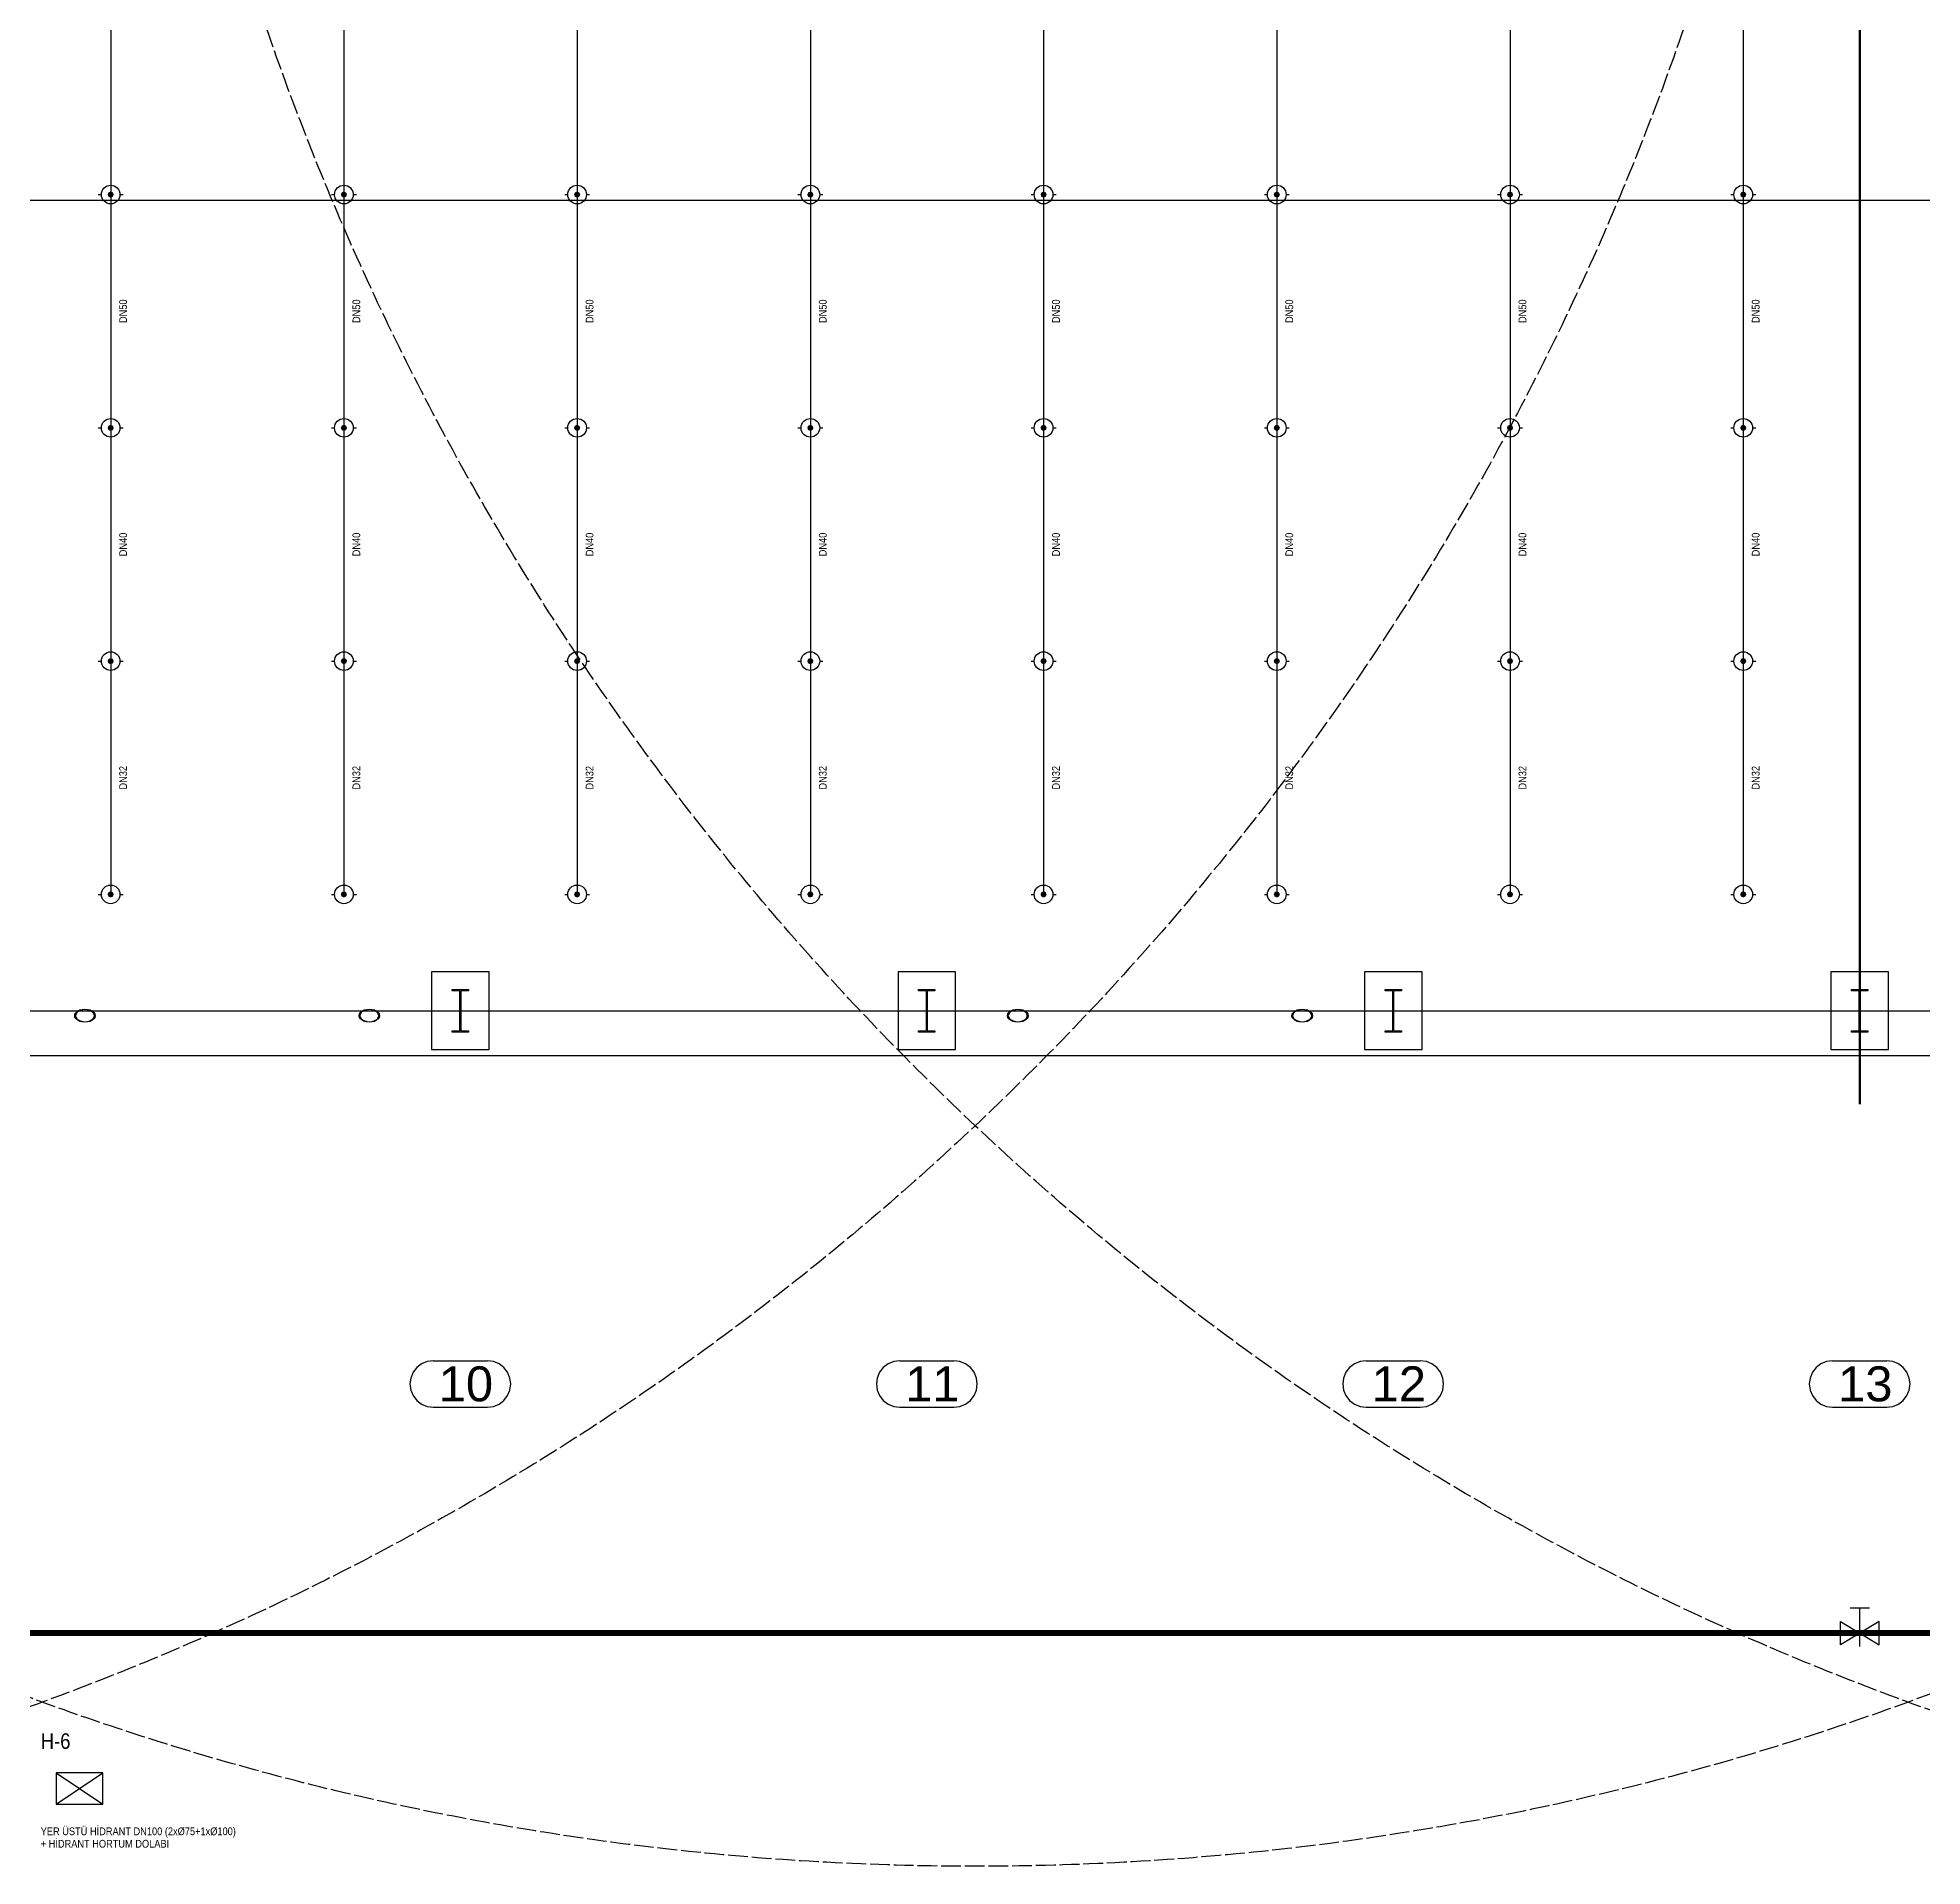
# Model space of a CAD drawing. Header units: centimetres. Extents: x 183171 to 202211, y -17274 to 19108.
# Drawn here: x 190265 to 192689, y 7156 to 9508 of the extents above; entities that cross this region are included whole.
import ezdxf
from ezdxf.enums import TextEntityAlignment as Align

# ---------------------------------------------------------------- set-up
doc = ezdxf.new("R2010")
doc.units = ezdxf.units.CM
doc.header["$LTSCALE"] = 20
doc.linetypes.add('DASHDOT', pattern=[3.556, 2.54, -0.508, 0, -0.508])
doc.linetypes.add('DASHED', pattern=[1.524, 1.27, -0.254])
for name, color, linetype in [('ROTAS-MIMARI', 8, 'CONTINUOUS'), ('ROTAS-MIMARI-AKS', 8, 'CONTINUOUS'), ('ROTAS-MIMARI-KOLON', 8, 'CONTINUOUS'), ('ROTAS-YANGIN-BASLIK', 1, 'CONTINUOUS'), ('ROTAS-YANGIN-CAP', 2, 'CONTINUOUS'), ('ROTAS-YANGIN-DOLAP-ETKI', 9, 'DASHED'), ('ROTAS-YANGIN-HIDRANT', 4, 'CONTINUOUS'), ('ROTAS-YANGIN-HIDRANT-BORU', 4, 'DASHED'), ('ROTAS-YANGIN-SPR-BORU', 1, 'CONTINUOUS'), ('ROTAS-YANGIN-ZON', 3, 'DASHDOT')]:
    doc.layers.add(name, color=color, linetype=linetype)
doc.styles.add('ROTAS', font='arial.ttf')

# ---------------------------------------------------------------- blocks, each defined once
blk = doc.blocks.new('ROTAS-SMB-SPR-DIK')
h = blk.add_hatch(color=256)
h.dxf.hatch_style = 1
h.paths.add_polyline_path([(4, 0), (2.8, 2.8), (0, 4), (-2.8, 2.8), (-4, 0), (-2.8, -2.8), (0, -4), (2.8, -2.8)])
for p, q in [((-16, 0), (-12, 0)), ((12, 0), (16, 0))]:
    blk.add_line(p, q)
blk.add_circle((0, 0), 12)
blk = doc.blocks.new('ROTAS-SMB-KELEBEK')
for p, q in [((-5, 13), (5, 13)), ((0, 7), (0, 13)), ((0, -7), (0, 7))]:
    blk.add_line(p, q)
for points in [[(-10, -6), (-10, 6), (0, 0)], [(10, -6), (10, 6), (0, 0)]]:
    blk.add_lwpolyline(points, close=True)
blk = doc.blocks.new('ROTAS-SMB-HORTUM-DOLABI')
for p, q in [((-30, -20), (30, 20)), ((-30, 20), (30, -20))]:
    blk.add_line(p, q)
blk.add_lwpolyline([(-30, -20), (30, -20), (30, 20), (-30, 20)], close=True)

msp = doc.modelspace()

# ---------------------------------------------------------------- linework, layer by layer
at = {"layer": 'ROTAS-MIMARI'}
for points in [[(184549.9, 9299), (200448.5, 9299)], [(190845.8, 8306.3), (190771.8, 8306.3), (190771.8, 8206.3), (190845.8, 8206.3), (190845.8, 8306.3)], [(191445.8, 8306.3), (191371.8, 8306.3), (191371.8, 8206.3), (191445.8, 8206.3), (191445.8, 8306.3)], [(192045.8, 8306.3), (191971.8, 8306.3), (191971.8, 8206.3), (192045.8, 8206.3), (192045.8, 8306.3)], [(192645.8, 8306.3), (192571.8, 8306.3), (192571.8, 8206.3), (192645.8, 8206.3), (192645.8, 8306.3)], [(185364.3, 8198.8), (197408.8, 8198.8)]]:
    msp.add_lwpolyline(points, dxfattribs=at)
at = {"layer": 'ROTAS-MIMARI-AKS'}
for points in [[(184958.8, 8256.3), (200258.8, 8256.3)], [(190773.9, 7806.3), (190766.2, 7805.2), (190758.9, 7802.2), (190752.7, 7797.5), (190747.9, 7791.3), (190745, 7784), (190743.9, 7776.3), (190745, 7768.5), (190747.9, 7761.3), (190752.7, 7755.1), (190758.9, 7750.3), (190766.2, 7747.3), (190773.9, 7746.3)], [(190773.9, 7806.3), (190843.6, 7806.3)], [(190843.6, 7746.3), (190851.4, 7747.3), (190858.6, 7750.3), (190864.9, 7755.1), (190869.6, 7761.3), (190872.6, 7768.5), (190873.6, 7776.3), (190872.6, 7784), (190869.6, 7791.3), (190864.9, 7797.5), (190858.6, 7802.2), (190851.4, 7805.2), (190843.6, 7806.3)], [(191373.9, 7806.3), (191366.2, 7805.2), (191358.9, 7802.2), (191352.7, 7797.5), (191347.9, 7791.3), (191345, 7784), (191343.9, 7776.3), (191345, 7768.5), (191347.9, 7761.3), (191352.7, 7755.1), (191358.9, 7750.3), (191366.2, 7747.3), (191373.9, 7746.3)], [(191373.9, 7806.3), (191443.6, 7806.3)], [(191443.6, 7746.3), (191451.4, 7747.3), (191458.6, 7750.3), (191464.9, 7755.1), (191469.6, 7761.3), (191472.6, 7768.5), (191473.6, 7776.3), (191472.6, 7784), (191469.6, 7791.3), (191464.9, 7797.5), (191458.6, 7802.2), (191451.4, 7805.2), (191443.6, 7806.3)], [(191973.9, 7806.3), (191966.2, 7805.2), (191958.9, 7802.2), (191952.7, 7797.5), (191947.9, 7791.3), (191945, 7784), (191943.9, 7776.3), (191945, 7768.5), (191947.9, 7761.3), (191952.7, 7755.1), (191958.9, 7750.3), (191966.2, 7747.3), (191973.9, 7746.3)], [(191973.9, 7806.3), (192043.6, 7806.3)], [(192043.6, 7746.3), (192051.4, 7747.3), (192058.6, 7750.3), (192064.9, 7755.1), (192069.6, 7761.3), (192072.6, 7768.5), (192073.6, 7776.3), (192072.6, 7784), (192069.6, 7791.3), (192064.9, 7797.5), (192058.6, 7802.2), (192051.4, 7805.2), (192043.6, 7806.3)], [(192573.9, 7806.3), (192566.2, 7805.2), (192558.9, 7802.2), (192552.7, 7797.5), (192547.9, 7791.3), (192545, 7784), (192543.9, 7776.3), (192545, 7768.5), (192547.9, 7761.3), (192552.7, 7755.1), (192558.9, 7750.3), (192566.2, 7747.3), (192573.9, 7746.3)], [(192573.9, 7806.3), (192643.6, 7806.3)], [(192643.6, 7746.3), (192651.4, 7747.3), (192658.6, 7750.3), (192664.9, 7755.1), (192669.6, 7761.3), (192672.6, 7768.5), (192673.6, 7776.3), (192672.6, 7784), (192669.6, 7791.3), (192664.9, 7797.5), (192658.6, 7802.2), (192651.4, 7805.2), (192643.6, 7806.3)], [(190773.9, 7746.3), (190843.6, 7746.3)], [(191373.9, 7746.3), (191443.6, 7746.3)], [(191973.9, 7746.3), (192043.6, 7746.3)], [(192573.9, 7746.3), (192643.6, 7746.3)]]:
    msp.add_lwpolyline(points, dxfattribs=at)
at = {"layer": 'ROTAS-MIMARI-KOLON'}
for points in [[(190798.3, 8283.8), (190798.3, 8283.8)], [(190798.3, 8283.8), (190798.3, 8283.8)], [(190798.3, 8282), (190798.3, 8283.8)], [(190798.3, 8283.8), (190819.3, 8283.8)], [(190808.2, 8282), (190798.3, 8282)], [(190798.3, 8281.9), (190798.3, 8282)], [(190808.2, 8230.5), (190808.2, 8282)], [(190819.3, 8282), (190809.3, 8282)], [(190809.3, 8282), (190809.3, 8230.5)], [(190819.3, 8283.8), (190819.3, 8282)], [(191398.3, 8282), (191398.3, 8283.8)], [(191398.3, 8283.8), (191419.3, 8283.8)], [(191408.2, 8282), (191398.3, 8282)], [(191408.2, 8230.5), (191408.2, 8282)], [(191419.3, 8282), (191409.3, 8282)], [(191409.3, 8282), (191409.3, 8230.5)], [(191419.3, 8283.8), (191419.3, 8282)], [(191998.3, 8282), (191998.3, 8283.8)], [(191998.3, 8283.8), (192019.3, 8283.8)], [(192008.2, 8282), (191998.3, 8282)], [(192008.2, 8230.5), (192008.2, 8282)], [(192019.3, 8282), (192009.3, 8282)], [(192009.3, 8282), (192009.3, 8230.5)], [(192019.3, 8283.8), (192019.3, 8282)], [(192598.3, 8283.8), (192598.3, 8283.8)], [(192598.3, 8283.8), (192598.3, 8283.8)], [(192598.3, 8282), (192598.3, 8283.8)], [(192598.3, 8283.8), (192619.3, 8283.8)], [(192608.2, 8282), (192598.3, 8282)], [(192608.2, 8230.5), (192608.2, 8282)], [(192619.3, 8282), (192609.3, 8282)], [(192609.3, 8282), (192609.3, 8230.5)], [(192619.3, 8283.8), (192619.3, 8282)], [(190312.7, 8250), (190313.1, 8252.2)], [(190313.1, 8247.8), (190312.7, 8250)], [(190313.8, 8250.6), (190313, 8251.4)], [(190313.1, 8252.2), (190314.5, 8254.2)], [(190314.5, 8245.8), (190313.1, 8247.8)], [(190314.1, 8252), (190313.6, 8250)], [(190313.6, 8250), (190314.1, 8248)], [(190315.3, 8253.9), (190314.1, 8252)], [(190314.1, 8248), (190315.3, 8246.1)], [(190314.5, 8254.2), (190316.6, 8256)], [(190316.6, 8244.1), (190314.5, 8245.8)], [(190317.2, 8255.5), (190315.3, 8253.9)], [(190315.3, 8246.1), (190317.2, 8244.5)], [(190316.6, 8256), (190319.3, 8257.3)], [(190319.3, 8242.7), (190316.6, 8244.1)], [(190319.8, 8256.8), (190317.2, 8255.5)], [(190317.2, 8244.5), (190319.8, 8243.2)], [(190319.3, 8257.3), (190322.5, 8258.1)], [(190322.5, 8241.9), (190319.3, 8242.7)], [(190322.7, 8257.6), (190319.8, 8256.8)], [(190319.8, 8243.2), (190322.7, 8242.5)], [(190322.5, 8241.9), (190321.6, 8242.8)], [(190322.5, 8258.1), (190325.9, 8258.4)], [(190325.9, 8257.8), (190322.7, 8257.6)], [(190322.7, 8242.5), (190325.9, 8242.2)], [(190325.9, 8258.4), (190329.3, 8258.1)], [(190329.1, 8257.6), (190325.9, 8257.8)], [(190325.9, 8242.2), (190329.1, 8242.5)], [(190332, 8256.8), (190329.1, 8257.6)], [(190329.1, 8242.5), (190332, 8243.2)], [(190329.3, 8258.1), (190332.5, 8257.3)], [(190332.5, 8242.7), (190329.3, 8241.9)], [(190334.5, 8255.5), (190332, 8256.8)], [(190332, 8243.2), (190334.5, 8244.5)], [(190332.5, 8257.3), (190335.2, 8256)], [(190335.2, 8244.1), (190332.5, 8242.7)], [(190338.6, 8252.2), (190334.5, 8256.3)], [(190336.5, 8253.9), (190334.5, 8255.5)], [(190334.5, 8244.5), (190336.5, 8246.1)], [(190335.2, 8256), (190337.3, 8254.2)], [(190337.3, 8245.8), (190335.2, 8244.1)], [(190337.7, 8252), (190336.5, 8253.9)], [(190336.5, 8246.1), (190337.7, 8248)], [(190337.3, 8254.2), (190338.6, 8252.2)], [(190338.6, 8247.8), (190337.3, 8245.8)], [(190338.1, 8250), (190337.7, 8252)], [(190337.7, 8248), (190338.1, 8250)], [(190338.6, 8252.2), (190339.1, 8250)], [(190339.1, 8250), (190338.6, 8247.8)], [(190678.5, 8250), (190678.9, 8252.2)], [(190678.9, 8247.8), (190678.5, 8250)], [(190679.6, 8250.6), (190678.8, 8251.4)], [(190678.9, 8252.2), (190680.3, 8254.2)], [(190680.3, 8245.8), (190678.9, 8247.8)], [(190679.8, 8252), (190679.4, 8250)], [(190679.4, 8250), (190679.8, 8248)], [(190681.1, 8253.9), (190679.8, 8252)], [(190679.8, 8248), (190681.1, 8246.1)], [(190680.3, 8254.2), (190682.4, 8256)], [(190682.4, 8244.1), (190680.3, 8245.8)], [(190683, 8255.5), (190681.1, 8253.9)], [(190681.1, 8246.1), (190683, 8244.5)], [(190682.4, 8256), (190685.1, 8257.3)], [(190685.1, 8242.7), (190682.4, 8244.1)], [(190685.6, 8256.8), (190683, 8255.5)], [(190683, 8244.5), (190685.6, 8243.2)], [(190685.1, 8257.3), (190688.3, 8258.1)], [(190688.3, 8241.9), (190685.1, 8242.7)], [(190688.5, 8257.6), (190685.6, 8256.8)], [(190685.6, 8243.2), (190688.5, 8242.5)], [(190688.3, 8241.9), (190687.4, 8242.8)], [(190688.3, 8258.1), (190691.7, 8258.4)], [(190691.7, 8257.8), (190688.5, 8257.6)], [(190688.5, 8242.5), (190691.7, 8242.2)], [(190691.7, 8258.4), (190695.1, 8258.1)], [(190694.9, 8257.6), (190691.7, 8257.8)], [(190691.7, 8242.2), (190694.9, 8242.5)], [(190697.8, 8256.8), (190694.9, 8257.6)], [(190694.9, 8242.5), (190697.8, 8243.2)], [(190695.1, 8258.1), (190698.3, 8257.3)], [(190698.3, 8242.7), (190695.1, 8241.9)], [(190700.3, 8255.5), (190697.8, 8256.8)], [(190697.8, 8243.2), (190700.3, 8244.5)], [(190698.3, 8257.3), (190701, 8256)], [(190701, 8244.1), (190698.3, 8242.7)], [(190704.4, 8252.2), (190700.3, 8256.3)], [(190702.3, 8253.9), (190700.3, 8255.5)], [(190700.3, 8244.5), (190702.3, 8246.1)], [(190701, 8256), (190703.1, 8254.2)], [(190703.1, 8245.8), (190701, 8244.1)], [(190703.5, 8252), (190702.3, 8253.9)], [(190702.3, 8246.1), (190703.5, 8248)], [(190703.1, 8254.2), (190704.4, 8252.2)], [(190704.4, 8247.8), (190703.1, 8245.8)], [(190703.9, 8250), (190703.5, 8252)], [(190703.5, 8248), (190703.9, 8250)], [(190704.4, 8252.2), (190704.9, 8250)], [(190704.9, 8250), (190704.4, 8247.8)], [(191512.7, 8250), (191513.1, 8252.2)], [(191513.1, 8247.8), (191512.7, 8250)], [(191513.8, 8250.6), (191513, 8251.4)], [(191513.1, 8252.2), (191514.5, 8254.2)], [(191514.5, 8245.8), (191513.1, 8247.8)], [(191514.1, 8252), (191513.6, 8250)], [(191513.6, 8250), (191514.1, 8248)], [(191515.3, 8253.9), (191514.1, 8252)], [(191514.1, 8248), (191515.3, 8246.1)], [(191514.5, 8254.2), (191516.6, 8256)], [(191516.6, 8244.1), (191514.5, 8245.8)], [(191517.2, 8255.5), (191515.3, 8253.9)], [(191515.3, 8246.1), (191517.2, 8244.5)], [(191516.6, 8256), (191519.3, 8257.3)], [(191519.3, 8242.7), (191516.6, 8244.1)], [(191519.8, 8256.8), (191517.2, 8255.5)], [(191517.2, 8244.5), (191519.8, 8243.2)], [(191519.3, 8257.3), (191522.5, 8258.1)], [(191522.5, 8241.9), (191519.3, 8242.7)], [(191522.7, 8257.6), (191519.8, 8256.8)], [(191519.8, 8243.2), (191522.7, 8242.5)], [(191522.5, 8241.9), (191521.6, 8242.8)], [(191522.5, 8258.1), (191525.9, 8258.4)], [(191525.9, 8257.8), (191522.7, 8257.6)], [(191522.7, 8242.5), (191525.9, 8242.2)], [(191525.9, 8258.4), (191529.3, 8258.1)], [(191529.1, 8257.6), (191525.9, 8257.8)], [(191525.9, 8242.2), (191529.1, 8242.5)], [(191532, 8256.8), (191529.1, 8257.6)], [(191529.1, 8242.5), (191532, 8243.2)], [(191529.3, 8258.1), (191532.5, 8257.3)], [(191532.5, 8242.7), (191529.3, 8241.9)], [(191534.5, 8255.5), (191532, 8256.8)], [(191532, 8243.2), (191534.5, 8244.5)], [(191532.5, 8257.3), (191535.2, 8256)], [(191535.2, 8244.1), (191532.5, 8242.7)], [(191538.6, 8252.2), (191534.5, 8256.3)], [(191536.5, 8253.9), (191534.5, 8255.5)], [(191534.5, 8244.5), (191536.5, 8246.1)], [(191535.2, 8256), (191537.3, 8254.2)], [(191537.3, 8245.8), (191535.2, 8244.1)], [(191537.7, 8252), (191536.5, 8253.9)], [(191536.5, 8246.1), (191537.7, 8248)], [(191537.3, 8254.2), (191538.6, 8252.2)], [(191538.6, 8247.8), (191537.3, 8245.8)], [(191538.1, 8250), (191537.7, 8252)], [(191537.7, 8248), (191538.1, 8250)], [(191538.6, 8252.2), (191538.6, 8252.2)], [(191538.6, 8252.2), (191539.1, 8250)], [(191539.1, 8250), (191538.6, 8247.8)], [(191878.5, 8250), (191878.9, 8252.2)], [(191878.9, 8247.8), (191878.5, 8250)], [(191879.6, 8250.6), (191878.8, 8251.4)], [(191878.9, 8252.2), (191880.3, 8254.2)], [(191880.3, 8245.8), (191878.9, 8247.8)], [(191879.8, 8252), (191879.4, 8250)], [(191879.4, 8250), (191879.8, 8248)], [(191881.1, 8253.9), (191879.8, 8252)], [(191879.8, 8248), (191881.1, 8246.1)], [(191880.3, 8254.2), (191882.4, 8256)], [(191882.4, 8244.1), (191880.3, 8245.8)], [(191883, 8255.5), (191881.1, 8253.9)], [(191881.1, 8246.1), (191883, 8244.5)], [(191882.4, 8256), (191885.1, 8257.3)], [(191885.1, 8242.7), (191882.4, 8244.1)], [(191885.6, 8256.8), (191883, 8255.5)], [(191883, 8244.5), (191885.6, 8243.2)], [(191885.1, 8257.3), (191888.3, 8258.1)], [(191888.3, 8241.9), (191885.1, 8242.7)], [(191888.5, 8257.6), (191885.6, 8256.8)], [(191885.6, 8243.2), (191888.5, 8242.5)], [(191888.3, 8241.9), (191887.4, 8242.8)], [(191888.3, 8258.1), (191891.7, 8258.4)], [(191891.7, 8257.8), (191888.5, 8257.6)], [(191888.5, 8242.5), (191891.7, 8242.2)], [(191891.7, 8258.4), (191895.1, 8258.1)], [(191894.9, 8257.6), (191891.7, 8257.8)], [(191891.7, 8242.2), (191894.9, 8242.5)], [(191897.8, 8256.8), (191894.9, 8257.6)], [(191894.9, 8242.5), (191897.8, 8243.2)], [(191895.1, 8258.1), (191898.3, 8257.3)], [(191898.3, 8242.7), (191895.1, 8241.9)], [(191900.3, 8255.5), (191897.8, 8256.8)], [(191897.8, 8243.2), (191900.3, 8244.5)], [(191898.3, 8257.3), (191901, 8256)], [(191901, 8244.1), (191898.3, 8242.7)], [(191904.4, 8252.2), (191900.3, 8256.3)], [(191902.3, 8253.9), (191900.3, 8255.5)], [(191900.3, 8244.5), (191902.3, 8246.1)], [(191901, 8256), (191903.1, 8254.2)], [(191903.1, 8245.8), (191901, 8244.1)], [(191903.5, 8252), (191902.3, 8253.9)], [(191902.3, 8246.1), (191903.5, 8248)], [(191903.1, 8254.2), (191904.4, 8252.2)], [(191904.4, 8247.8), (191903.1, 8245.8)], [(191903.9, 8250), (191903.5, 8252)], [(191903.5, 8248), (191903.9, 8250)], [(191904.4, 8252.2), (191904.9, 8250)], [(191904.9, 8250), (191904.4, 8247.8)], [(190325.9, 8241.6), (190322.5, 8241.9)], [(190329.3, 8241.9), (190325.9, 8241.6)], [(190691.7, 8241.6), (190688.3, 8241.9)], [(190695.1, 8241.9), (190691.7, 8241.6)], [(190798.3, 8228.8), (190798.3, 8230.5)], [(190798.3, 8230.5), (190808.2, 8230.5)], [(190819.3, 8228.8), (190798.3, 8228.8)], [(190809.3, 8230.5), (190819.3, 8230.5)], [(190819.3, 8230.5), (190819.3, 8228.8)], [(191398.3, 8228.8), (191398.3, 8230.5)], [(191398.3, 8230.5), (191408.2, 8230.5)], [(191419.3, 8228.8), (191398.3, 8228.8)], [(191409.3, 8230.5), (191419.3, 8230.5)], [(191419.3, 8230.5), (191419.3, 8228.8)], [(191525.9, 8241.6), (191522.5, 8241.9)], [(191529.3, 8241.9), (191525.9, 8241.6)], [(191891.7, 8241.6), (191888.3, 8241.9)], [(191895.1, 8241.9), (191891.7, 8241.6)], [(191998.3, 8228.8), (191998.3, 8230.5)], [(191998.3, 8230.5), (192008.2, 8230.5)], [(192019.3, 8228.8), (191998.3, 8228.8)], [(192009.3, 8230.5), (192019.3, 8230.5)], [(192019.3, 8230.5), (192019.3, 8228.8)], [(192598.3, 8228.8), (192598.3, 8230.5)], [(192598.3, 8230.5), (192608.2, 8230.5)], [(192619.3, 8228.8), (192598.3, 8228.8)], [(192609.3, 8230.5), (192619.3, 8230.5)], [(192619.3, 8230.5), (192619.3, 8228.8)]]:
    msp.add_lwpolyline(points, dxfattribs=at)
at = {"layer": 'ROTAS-YANGIN-DOLAP-ETKI'}
for centre in [(189071, 10656), (191471, 10656), (193871, 10656)]:
    msp.add_circle(centre, 3500, dxfattribs=at)
at = {"layer": 'ROTAS-YANGIN-HIDRANT-BORU', "const_width": 8}
msp.add_lwpolyline([(184609, 7456), (200609, 7456), (200609, 16256), (184609, 16256)], close=True, dxfattribs=at)
at = {"layer": 'ROTAS-YANGIN-SPR-BORU'}
for p, q in [((190359, 9606), (190359, 9306)), ((190659, 9606), (190659, 9306)), ((190959, 9606), (190959, 9306)), ((191259, 9606), (191259, 9306)), ((191559, 9606), (191559, 9306)), ((191859, 9606), (191859, 9306)), ((192159, 9606), (192159, 9306)), ((192459, 9606), (192459, 9306)), ((190359, 9306), (190359, 9006)), ((190659, 9306), (190659, 9006)), ((190959, 9306), (190959, 9006)), ((191259, 9306), (191259, 9006)), ((191559, 9306), (191559, 9006)), ((191859, 9306), (191859, 9006)), ((192159, 9306), (192159, 9006)), ((192459, 9306), (192459, 9006)), ((190359, 9006), (190359, 8706)), ((190659, 9006), (190659, 8706)), ((190959, 9006), (190959, 8706)), ((191259, 9006), (191259, 8706)), ((191559, 9006), (191559, 8706)), ((191859, 9006), (191859, 8706)), ((192159, 9006), (192159, 8706)), ((192459, 9006), (192459, 8706)), ((190359, 8706), (190359, 8406)), ((190659, 8706), (190659, 8406)), ((190959, 8706), (190959, 8406)), ((191259, 8706), (191259, 8406)), ((191559, 8706), (191559, 8406)), ((191859, 8706), (191859, 8406)), ((192159, 8706), (192159, 8406)), ((192459, 8706), (192459, 8406))]:
    msp.add_line(p, q, dxfattribs=at)
at = {"layer": 'ROTAS-YANGIN-ZON', "const_width": 3}
msp.add_lwpolyline([(192609, 8136), (192609, 15576)], dxfattribs=at)

# ---------------------------------------------------------------- block references
at = {"layer": 'ROTAS-YANGIN-BASLIK'}
for p in [(190359, 9306), (190659, 9306), (190959, 9306), (191259, 9306), (191559, 9306), (191859, 9306), (192159, 9306), (192459, 9306), (190359, 9006), (190659, 9006), (190959, 9006), (191259, 9006), (191559, 9006), (191859, 9006), (192159, 9006), (192459, 9006), (190359, 8706), (190659, 8706), (190959, 8706), (191259, 8706), (191559, 8706), (191859, 8706), (192159, 8706), (192459, 8706), (190359, 8406), (190659, 8406), (190959, 8406), (191259, 8406), (191559, 8406), (191859, 8406), (192159, 8406), (192459, 8406)]:
    msp.add_blockref('ROTAS-SMB-SPR-DIK', p, dxfattribs=at)
at = {"layer": 'ROTAS-YANGIN-HIDRANT', "xscale": 2.5, "yscale": 2.5}
msp.add_blockref('ROTAS-SMB-KELEBEK', (192609, 7456), dxfattribs=at)
at = {"layer": 'ROTAS-YANGIN-HIDRANT'}
msp.add_blockref('ROTAS-SMB-HORTUM-DOLABI', (190319, 7256), dxfattribs=at)

# ---------------------------------------------------------------- texts
at = {"layer": 'ROTAS-MIMARI-AKS', "style": 'ROTAS'}
for s, p in [('10', (190781, 7754)), ('11', (191381, 7754)), ('12', (191981, 7754)), ('13', (192581, 7754))]:
    msp.add_text(s, height=45, dxfattribs=at).set_placement(p)
at = {"layer": 'ROTAS-YANGIN-CAP', "style": 'ROTAS', "width": 0.85}
for s, p in [('DN50', (190375, 9156)), ('DN50', (190675, 9156)), ('DN50', (190975, 9156)), ('DN50', (191275, 9156)), ('DN50', (191575, 9156)), ('DN50', (191875, 9156)), ('DN50', (192175, 9156)), ('DN50', (192475, 9156)), ('DN40', (190375, 8856)), ('DN40', (190675, 8856)), ('DN40', (190975, 8856)), ('DN40', (191275, 8856)), ('DN40', (191575, 8856)), ('DN40', (191875, 8856)), ('DN40', (192175, 8856)), ('DN40', (192475, 8856)), ('DN32', (190375, 8556)), ('DN32', (190675, 8556)), ('DN32', (190975, 8556)), ('DN32', (191275, 8556)), ('DN32', (191575, 8556)), ('DN32', (191875, 8556)), ('DN32', (192175, 8556)), ('DN32', (192475, 8556))]:
    msp.add_text(s, height=10, rotation=90, dxfattribs=at).set_placement(p, align=Align.MIDDLE_CENTER)
at = {"layer": 'ROTAS-YANGIN-HIDRANT', "style": 'ROTAS', "width": 0.85}
msp.add_text('H-6', height=20, dxfattribs=at).set_placement((190269, 7301), align=Align.BOTTOM_LEFT)
for s, p in [('YER ÜSTÜ HİDRANT DN100 (2xØ75+1xØ100)', (190269, 7206)), ('+ HİDRANT HORTUM DOLABI', (190269, 7190))]:
    msp.add_text(s, height=10, dxfattribs=at).set_placement(p, align=Align.TOP_LEFT)

doc.saveas('drawing.dxf')
